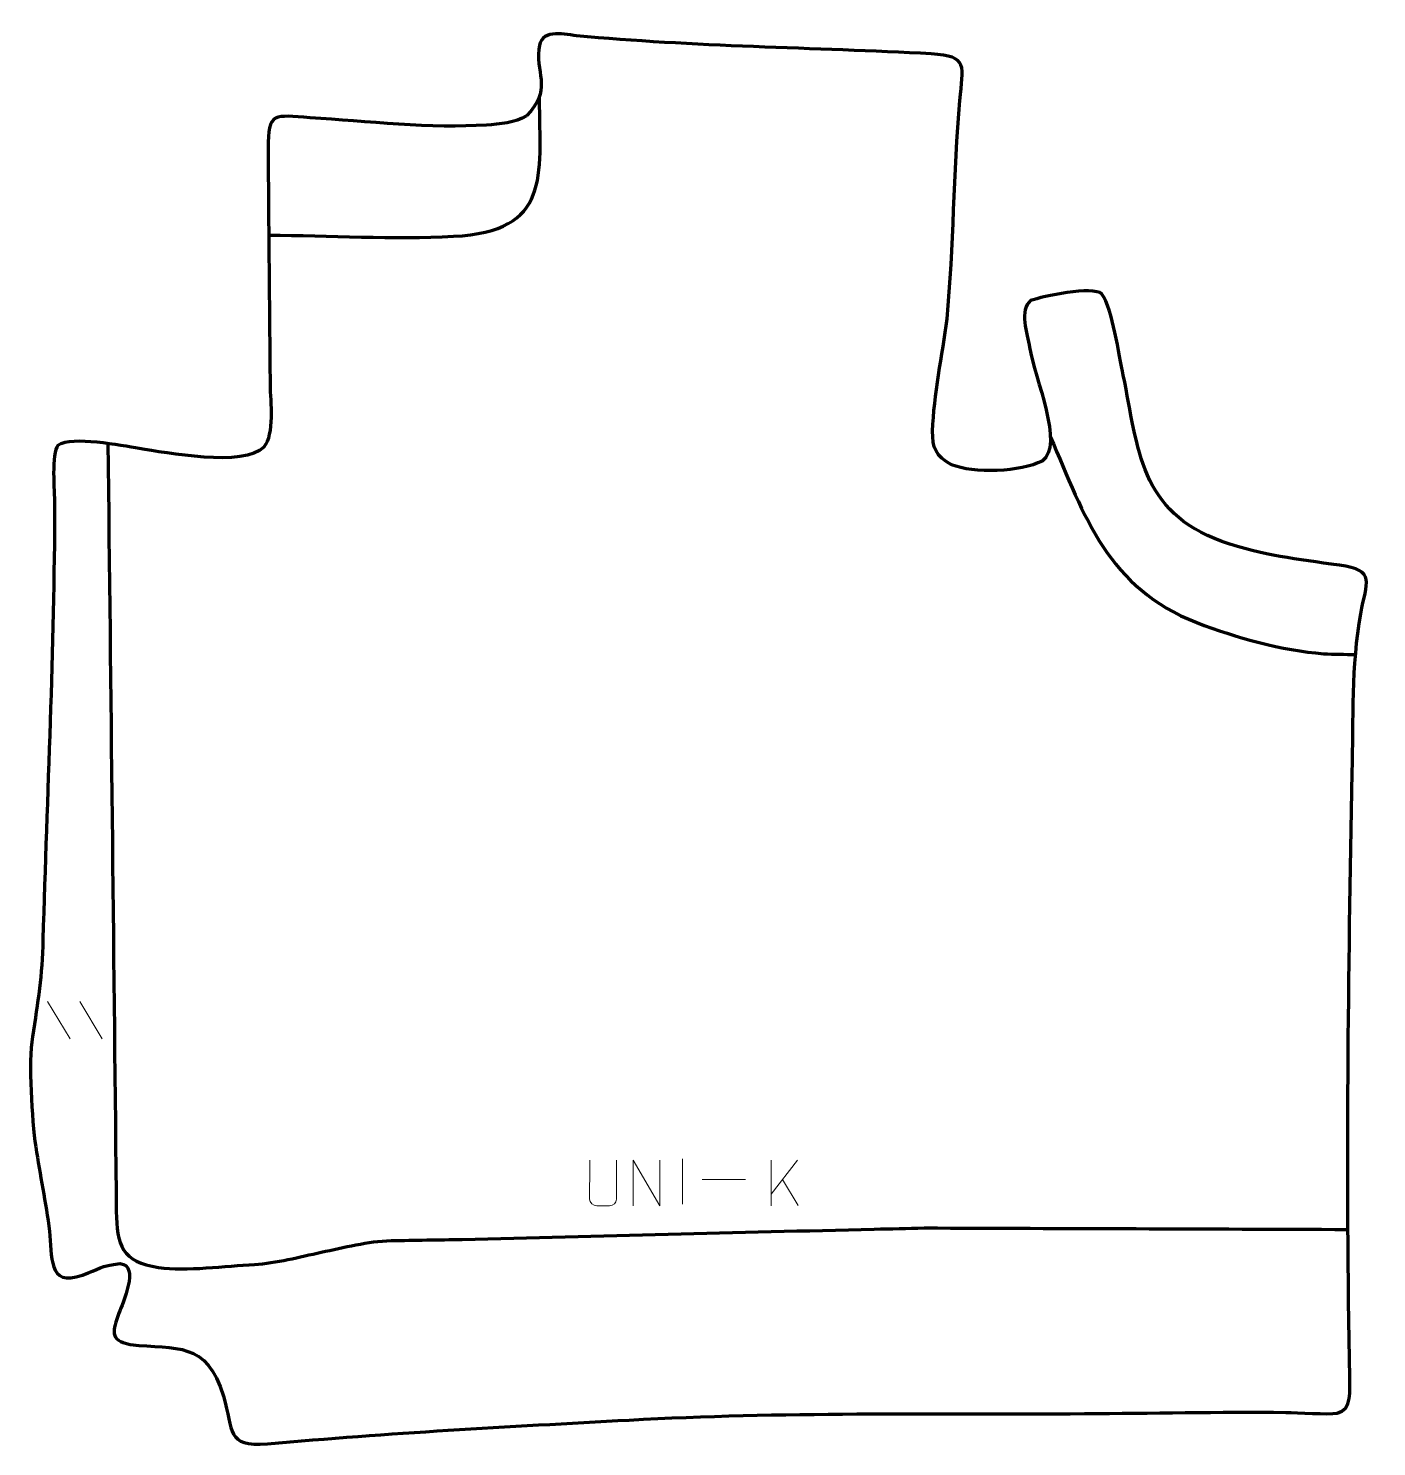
# Model space of a CAD drawing. Header units: millimetres. Extents: x -1017 to -276, y 18 to 798.
import ezdxf

# ---------------------------------------------------------------- set-up
doc = ezdxf.new("R2010")
doc.units = ezdxf.units.MM
doc.header["$MEASUREMENT"] = 0
doc.layers.add('layer 2', color=7, linetype='Continuous')
doc.layers.add('layer 3', color=7, linetype='Continuous')

msp = doc.modelspace()

# ---------------------------------------------------------------- linework, layer by layer
at = {"layer": 'layer 2', "color": 142, "lineweight": 158}
for points, knots in [([(-885.2134, 684.3609), (-851.9809, 684.0375), (-816.6061, 681.9834), (-783.6295, 683.6577), (-783.6295, 683.6577), (-730.078, 686.3763), (-736.1588, 716.5457), (-736.3631, 759.1134), (-736.3631, 759.1134), (-736.3631, 759.1134), (-736.3671, 760.6522), (-736.3671, 760.6522)], [0, 0, 0, 0, 0.25, 0.25, 0.25, 0.25, 0.5, 0.5, 0.5, 0.5, 1, 1, 1, 1]), ([(-973.6045, 569.7766), (-971.9995, 432.6489), (-970.5747, 295.5359), (-969.1095, 158.4078), (-969.1095, 158.4078), (-969.0716, 154.8584), (-969.031, 151.3091), (-968.9885, 147.7599), (-968.9885, 147.7599), (-968.7646, 129.2222), (-966.0078, 119.9308), (-945.7439, 116.9788), (-945.7439, 116.9788), (-930.807, 114.8029), (-908.647, 117.7424), (-893.064, 118.6543), (-893.064, 118.6543), (-881.2524, 119.3013), (-868.0446, 122.8023), (-856.3955, 125.3006), (-856.3955, 125.3006), (-843.668, 127.9953), (-830.9416, 131.3723), (-817.8841, 131.6979), (-817.8841, 131.6979), (-804.9234, 132.0211), (-791.9052, 132.0633), (-778.8799, 132.4001), (-778.8799, 132.4001), (-703.4251, 134.3512), (-627.968, 136.2068), (-552.5096, 138.0175), (-552.5096, 138.0175), (-543.3567, 138.2371), (-534.2038, 138.4566), (-525.0509, 138.6762), (-525.0509, 138.6762), (-447.391, 138.4044), (-369.7311, 138.1327), (-292.0711, 137.8611)], [0, 0, 0, 0, 0.09090909, 0.09090909, 0.09090909, 0.09090909, 0.18181818, 0.18181818, 0.18181818, 0.18181818, 0.27272727, 0.27272727, 0.27272727, 0.27272727, 0.36363636, 0.36363636, 0.36363636, 0.36363636, 0.45454545, 0.45454545, 0.45454545, 0.45454545, 0.54545455, 0.54545455, 0.54545455, 0.54545455, 0.63636364, 0.63636364, 0.63636364, 0.63636364, 0.72727273, 0.72727273, 0.72727273, 0.72727273, 0.81818182, 0.81818182, 0.81818182, 0.81818182, 1, 1, 1, 1]), ([(-455.6703, 573.695), (-436.7947, 529.339), (-423.9385, 490.3354), (-375.1256, 471.3362), (-375.1256, 471.3362), (-353.9305, 463.2918), (-328.2476, 455.9255), (-305.6266, 454.2699), (-305.6266, 454.2699), (-299.7183, 453.9225), (-293.8301, 453.8773), (-287.914, 453.8867)], [0, 0, 0, 0, 0.25, 0.25, 0.25, 0.25, 0.5, 0.5, 0.5, 0.5, 1, 1, 1, 1])]:
    msp.add_open_spline(points, degree=3, knots=knots, dxfattribs=at)
at = {"layer": 'layer 3', "color": 242, "lineweight": 158}
msp.add_open_spline([(-743.5402, 749.821), (-729.5739, 764.5165), (-738.0991, 770.8707), (-736.779, 786.4523), (-736.779, 786.4523), (-735.8063, 797.9338), (-724.4979, 794.7278), (-715.9851, 793.9049), (-715.9851, 793.9049), (-652.5281, 787.7709), (-585.1148, 787.417), (-521.0986, 783.8983), (-521.0986, 783.8983), (-500.3455, 782.7576), (-503.7012, 777.0876), (-505.4358, 758.3797), (-505.4358, 758.3797), (-508.8781, 718.4294), (-508.6622, 677.8575), (-512.4361, 638.237), (-512.4361, 638.237), (-514.9718, 618.4827), (-519.7419, 596.2548), (-520.3457, 576.6181), (-520.3457, 576.6181), (-520.6225, 567.6155), (-518.6283, 562.6905), (-509.9308, 558.1437), (-509.9308, 558.1437), (-498.1188, 553.0271), (-471.522, 554.14), (-460.1518, 560.1445), (-460.1518, 560.1445), (-447.8633, 568.8589), (-464.2515, 605.4343), (-467.1187, 622.6986), (-467.1187, 622.6986), (-468.2712, 629.6379), (-472.9054, 643.6552), (-466.5013, 648.3223), (-466.5013, 648.3223), (-459.8391, 650.7175), (-432.4624, 656.6429), (-427.3124, 651.9167), (-427.3124, 651.9167), (-421.4843, 643.5292), (-418.0571, 618.6117), (-415.5578, 607.3071), (-415.5578, 607.3071), (-407.2949, 566.3675), (-406.3562, 532.4069), (-361.431, 515.8876), (-361.431, 515.8876), (-337.7134, 508.0426), (-321.0731, 506.2521), (-296.8117, 502.9085), (-296.8117, 502.9085), (-276.3425, 500.0876), (-281.9333, 493.6768), (-285.0717, 476.2494), (-285.0717, 476.2494), (-290.1574, 447.4513), (-289.1013, 418.1314), (-289.7081, 389.0045), (-289.7081, 389.0045), (-292.0411, 277.0345), (-293.1371, 168.5878), (-291.1289, 56.4092), (-291.1289, 56.4092), (-291.0165, 50.1297), (-289.7466, 38.3841), (-298.073, 36.8991), (-298.073, 36.8991), (-303.0406, 36.0132), (-319.7152, 37.2457), (-326.1971, 37.3131), (-326.1971, 37.3131), (-362.9296, 37.6646), (-400.153, 36.8009), (-436.9737, 36.6183), (-436.9737, 36.6183), (-520.5497, 36.209), (-603.6254, 37.6844), (-687.0715, 33.106), (-687.0715, 33.106), (-754.0711, 29.4299), (-819.0686, 26.1732), (-885.885, 19.9305), (-885.885, 19.9305), (-909.1655, 18.4745), (-904.2682, 26.9484), (-910.1156, 46.1731), (-910.1156, 46.1731), (-919.4345, 76.9156), (-935.6514, 71.7315), (-961.386, 74.5849), (-961.386, 74.5849), (-973.0656, 77.0372), (-970.9247, 82.3898), (-967.5526, 91.841), (-967.5526, 91.841), (-965.5954, 97.3264), (-956.0502, 117.9939), (-966.7748, 119.0466), (-966.7748, 119.0466), (-978.0338, 117.8009), (-978.3199, 116.11), (-987.6433, 112.7398), (-987.6433, 112.7398), (-1006.9949, 105.7448), (-1004.0956, 123.6601), (-1005.7138, 136.8512), (-1005.7138, 136.8512), (-1007.6981, 152.6409), (-1011.0218, 167.7573), (-1013.2734, 183.2844), (-1013.2734, 183.2844), (-1015.4361, 198.1985), (-1017.3178, 229.901), (-1015.1235, 243.61), (-1015.1235, 243.61), (-1011.9879, 263.1223), (-1009.8219, 277.1586), (-1009.3122, 297.1383), (-1009.3122, 297.1383), (-1007.1355, 376.9911), (-1003.0273, 456.8689), (-1002.9123, 536.7585), (-1002.9123, 536.7585), (-1002.9887, 543.0891), (-1004.8045, 564.5368), (-1001.0599, 568.7289), (-1001.0599, 568.7289), (-993.3288, 574.0339), (-966.4286, 568.6428), (-956.3429, 567.0489), (-956.3429, 567.0489), (-941.7943, 564.7497), (-898.6252, 556.4729), (-887.9422, 567.785), (-887.9422, 567.785), (-882.02, 574.9654), (-884.3892, 592.6093), (-884.4651, 602.0093), (-884.4651, 602.0093), (-884.8125, 645.236), (-885.3247, 688.5135), (-885.5621, 731.7325), (-885.5621, 731.7325), (-885.5233, 752.4021), (-882.2695, 750.0963), (-862.3725, 748.8254), (-862.3725, 748.8254), (-832.091, 746.8911), (-795.1052, 742.7037), (-765.5186, 744.7802), (-765.5186, 744.7802), (-758.7708, 745.2539), (-749.3587, 746.1185), (-743.5402, 749.821)], degree=3, knots=[0, 0, 0, 0, 0.02439024, 0.02439024, 0.02439024, 0.02439024, 0.04878049, 0.04878049, 0.04878049, 0.04878049, 0.07317073, 0.07317073, 0.07317073, 0.07317073, 0.09756098, 0.09756098, 0.09756098, 0.09756098, 0.12195122, 0.12195122, 0.12195122, 0.12195122, 0.14634146, 0.14634146, 0.14634146, 0.14634146, 0.17073171, 0.17073171, 0.17073171, 0.17073171, 0.19512195, 0.19512195, 0.19512195, 0.19512195, 0.2195122, 0.2195122, 0.2195122, 0.2195122, 0.24390244, 0.24390244, 0.24390244, 0.24390244, 0.26829268, 0.26829268, 0.26829268, 0.26829268, 0.29268293, 0.29268293, 0.29268293, 0.29268293, 0.31707317, 0.31707317, 0.31707317, 0.31707317, 0.34146341, 0.34146341, 0.34146341, 0.34146341, 0.36585366, 0.36585366, 0.36585366, 0.36585366, 0.3902439, 0.3902439, 0.3902439, 0.3902439, 0.41463415, 0.41463415, 0.41463415, 0.41463415, 0.43902439, 0.43902439, 0.43902439, 0.43902439, 0.46341463, 0.46341463, 0.46341463, 0.46341463, 0.48780488, 0.48780488, 0.48780488, 0.48780488, 0.51219512, 0.51219512, 0.51219512, 0.51219512, 0.53658537, 0.53658537, 0.53658537, 0.53658537, 0.56097561, 0.56097561, 0.56097561, 0.56097561, 0.58536585, 0.58536585, 0.58536585, 0.58536585, 0.6097561, 0.6097561, 0.6097561, 0.6097561, 0.63414634, 0.63414634, 0.63414634, 0.63414634, 0.65853659, 0.65853659, 0.65853659, 0.65853659, 0.68292683, 0.68292683, 0.68292683, 0.68292683, 0.70731707, 0.70731707, 0.70731707, 0.70731707, 0.73170732, 0.73170732, 0.73170732, 0.73170732, 0.75609756, 0.75609756, 0.75609756, 0.75609756, 0.7804878, 0.7804878, 0.7804878, 0.7804878, 0.80487805, 0.80487805, 0.80487805, 0.80487805, 0.82926829, 0.82926829, 0.82926829, 0.82926829, 0.85365854, 0.85365854, 0.85365854, 0.85365854, 0.87804878, 0.87804878, 0.87804878, 0.87804878, 0.90243902, 0.90243902, 0.90243902, 0.90243902, 0.92682927, 0.92682927, 0.92682927, 0.92682927, 0.95121951, 0.95121951, 0.95121951, 0.95121951, 1, 1, 1, 1], dxfattribs=at)
at = {"layer": 'layer 3', "color": 250, "lineweight": 9}
for points in [[(-1006.7697, 263.0796), (-1006.7697, 263.0796), (-994.4054, 242.5353), (-994.4054, 242.5353)], [(-989.0398, 263.0796), (-989.0398, 263.0796), (-976.6755, 242.5353), (-976.6755, 242.5353)], [(-657.8684, 176.7219), (-657.8684, 176.7219), (-657.8684, 151.7478), (-657.8684, 151.7478)], [(-609.0408, 175.845), (-609.0408, 175.845), (-609.0408, 150.8914), (-609.0408, 150.8914)], [(-594.6646, 175.845), (-594.6646, 175.845), (-609.0408, 157.2053), (-609.0408, 157.2053)], [(-647.099, 165.3185), (-647.099, 165.3185), (-623.121, 165.3185), (-623.121, 165.3185)], [(-594.3393, 150.9872), (-594.3393, 150.9872), (-602.8098, 165.3008), (-602.8098, 165.3008)]]:
    msp.add_open_spline(points, degree=3, dxfattribs=at)
for points, knots in [([(-694.1284, 175.8452), (-694.1288, 170.3057), (-694.033, 160.1039), (-694.0326, 154.5635), (-694.0326, 154.5635), (-694.1724, 152.324), (-695.8496, 150.8978), (-697.9973, 150.8873), (-697.9973, 150.8873), (-700.3292, 150.8877), (-702.6611, 150.8877), (-704.9926, 150.8873), (-704.9926, 150.8873), (-706.9176, 150.7858), (-708.8897, 152.6023), (-708.8785, 154.5468), (-708.8785, 154.5468), (-708.8782, 160.1087), (-708.7828, 170.2841), (-708.7832, 175.8452)], [0, 0, 0, 0, 0.16666667, 0.16666667, 0.16666667, 0.16666667, 0.33333333, 0.33333333, 0.33333333, 0.33333333, 0.5, 0.5, 0.5, 0.5, 0.66666667, 0.66666667, 0.66666667, 0.66666667, 1, 1, 1, 1]), ([(-685.0174, 150.8915), (-685.0174, 150.8915), (-685.0174, 175.845), (-685.0174, 175.845), (-685.0174, 175.845), (-685.0174, 175.845), (-670.3626, 150.8915), (-670.3626, 150.8915), (-670.3626, 150.8915), (-670.3626, 150.8915), (-670.3626, 175.845), (-670.3626, 175.845)], [0, 0, 0, 0, 0.25, 0.25, 0.25, 0.25, 0.5, 0.5, 0.5, 0.5, 1, 1, 1, 1])]:
    msp.add_open_spline(points, degree=3, knots=knots, dxfattribs=at)

doc.saveas('drawing.dxf')
